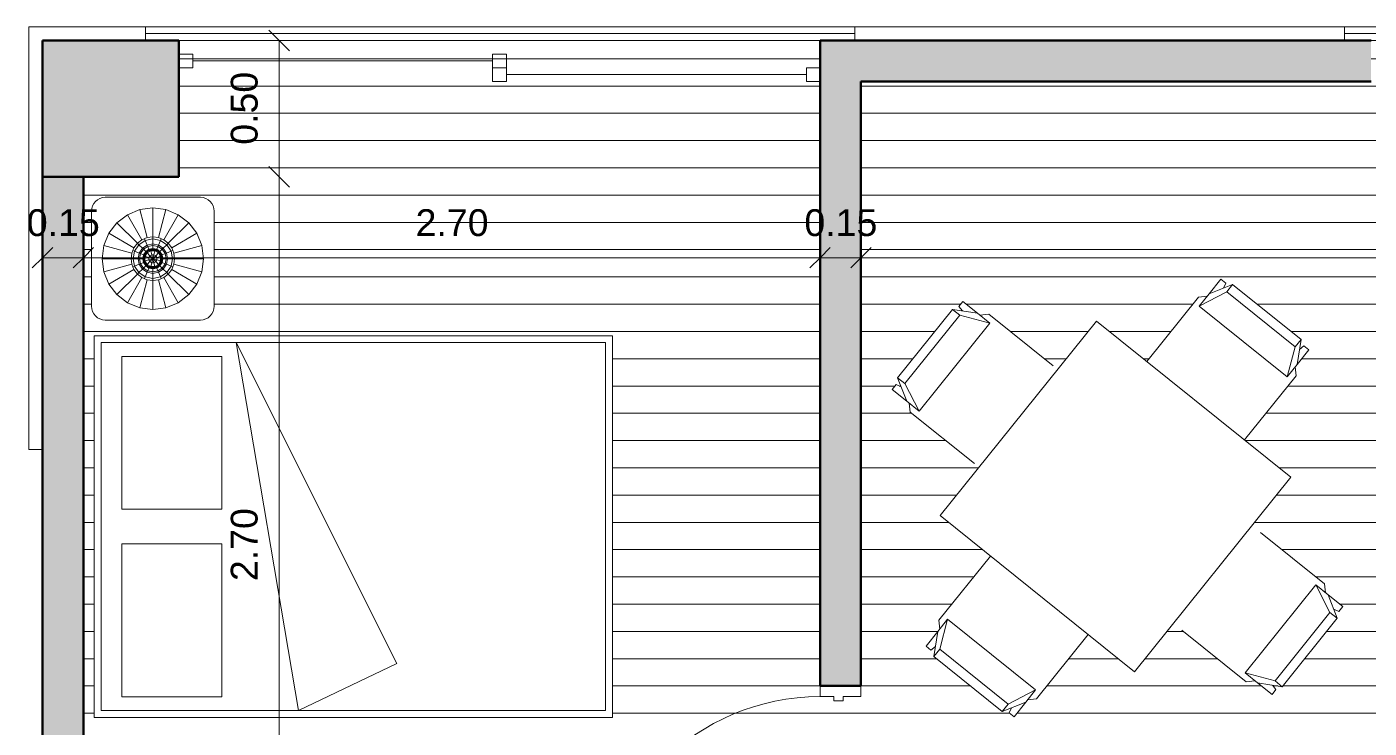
# Model space of a CAD drawing. Header units: metres. Extents: x 11 to 152, y 1 to 34.
# Drawn here: x 83.808 to 88.728, y 27.946 to 30.518 of the extents above; entities that cross this region are included whole.
import ezdxf

# ---------------------------------------------------------------- set-up
doc = ezdxf.new("R2010")
doc.units = ezdxf.units.M
for name, color, linetype, lineweight in [('A-ANNO-DIMS', 211, 'Continuous', 9), ('A-ANNO-DIMS-100', 211, 'Continuous', 9), ('A-DETL-GENF', 92, 'Continuous', 9), ('A-DOOR', 31, 'Continuous', 9), ('A-DOOR-1', 31, 'Continuous', 18), ('A-FLOR-PATT', 8, 'Continuous', 9), ('A-GLAZ', 151, 'Continuous', 9), ('A-GLAZ-CWMG', 51, 'Continuous', 9), ('A-WALL', 113, 'Continuous', 9), ('A-WALL-1', 113, 'Continuous', 50), ('A-WALL-PATT-1', 111, 'Continuous', 9), ('E-LITE-EQPM', 33, 'Continuous', 9), ('G-IMPT', 8, 'Continuous', 9), ('I-FURN', 30, 'Continuous', 9), ('S-COLS', 52, 'Continuous', 9), ('S-COLS-1', 52, 'Continuous', 100)]:
    doc.layers.add(name, color=color, linetype=linetype, lineweight=lineweight)
doc.styles.add('Arial_1', font='Arial.ttf', dxfattribs={"height": 0.098353})
doc.dimstyles.new('Cota_1_25', dxfattribs={"dimscale": 0.3048, "dimtxt": 0.1, "dimasz": 0.246063, "dimexe": 0, "dimexo": 0.0625, "dimgap": 0.164042, "dimtad": 1, "dimrnd": 0.01, "dimzin": 0, "dimdsep": 46, "dimtxsty": 'Arial_1', "dimblk1": 'OBLIQUE', "dimblk2": 'OBLIQUE', "dimsah": 1, "dimcen": 0.09, "dimazin": 0, "dimtfac": 1, "dimtdec": 4, "dimtix": 1, "dimtmove": 0, "dimatfit": 3, "dimfxl": 0, "dimfxlon": 1, "dimtvp": 1, "dimtolj": 1, "dimtzin": 0, "dimarcsym": 2})
doc.dimstyles.new('Cota_1_25_4', dxfattribs={"dimscale": 0.3048, "dimtxt": 0.1, "dimasz": 0.246063, "dimexe": 0, "dimexo": 0.0625, "dimgap": 0.164042, "dimtad": 1, "dimrnd": 0.01, "dimzin": 0, "dimdsep": 46, "dimtxsty": 'Arial_1', "dimblk1": 'OBLIQUE', "dimblk2": 'OBLIQUE', "dimsah": 1, "dimcen": 0.09, "dimazin": 0, "dimtfac": 1, "dimtdec": 4, "dimtix": 1, "dimtmove": 0, "dimatfit": 3, "dimfxl": 0, "dimfxlon": 1, "dimtvp": 1, "dimtolj": 1, "dimtzin": 0, "dimarcsym": 2})

# ---------------------------------------------------------------- blocks, each defined once
blk = doc.blocks.new('M_Concrete-Square-Column - 500 x 500mm-1442238-2 Piso _Tipo_')
at = {"layer": 'S-COLS'}
blk.add_hatch(color=256, dxfattribs=at).paths.add_polyline_path([(0.25, 0.25), (-0.25, 0.25), (-0.25, -0.25), (0.25, -0.25), (0.25, -0.1299)], flags=0)
at = {"layer": 'S-COLS-1'}
for p, q in [((-0.25, 0.25), (0.25, 0.25)), ((-0.25, -0.25), (-0.25, 0.25)), ((0.25, 0.25), (0.25, -0.25)), ((0.25, -0.25), (-0.25, -0.25))]:
    blk.add_line(p, q, dxfattribs=at)
blk = doc.blocks.new('M_Sliding-2 Panel - 240x235-1679412-2 Piso _Tipo_')
at = {"layer": 'A-GLAZ'}
for p, q in [((-1.175, 0.202), (-1.175, 0.152)), ((-1.175, 0.202), (-1.125, 0.202)), ((-1.125, 0.202), (-1.125, 0.152)), ((-0.0254, 0.202), (-0.0254, 0.152)), ((-0.0254, 0.202), (0.0254, 0.202)), ((0.0254, 0.202), (0.0254, 0.152)), ((-1.175, 0.152), (-1.125, 0.152)), ((-1.125, 0.177), (-0.0254, 0.177)), ((-0.0254, 0.152), (-0.0254, 0.102)), ((-0.0254, 0.152), (0.0254, 0.152)), ((-0.0254, 0.152), (0.0254, 0.152)), ((0.0254, 0.152), (0.0254, 0.102)), ((1.1242, 0.152), (1.1242, 0.102)), ((1.1242, 0.152), (1.175, 0.152)), ((1.175, 0.152), (1.175, 0.102)), ((-0.0254, 0.102), (0.0254, 0.102)), ((0.0254, 0.127), (1.1242, 0.127)), ((1.1242, 0.102), (1.175, 0.102))]:
    blk.add_line(p, q, dxfattribs=at)
blk = doc.blocks.new('EA-Sencilla abisagrada - 90 x 210-1482273-2 Piso _Tipo_')
at = {"layer": 'A-DETL-GENF'}
for p, q in [((0.294, -0.7091), (0.289, -0.8263)), ((0.319, -0.8263), (0.314, -0.7091)), ((0.45, -0.8263), (0.455, -0.7091)), ((0.475, -0.7091), (0.48, -0.8263)), ((0.349, -0.7988), (0.354, -0.7863)), ((0.354, -0.7863), (0.359, -0.7863)), ((0.359, -0.8513), (0.359, -0.7863)), ((0.415, -0.7863), (0.41, -0.7863)), ((0.41, -0.8513), (0.41, -0.7863)), ((0.42, -0.7988), (0.415, -0.7863)), ((0.289, -0.8338), (0.289, -0.8263)), ((0.319, -0.8038), (0.319, -0.8338)), ((0.349, -0.8063), (0.319, -0.8063)), ((0.319, -0.8313), (0.349, -0.8313)), ((0.349, -0.8388), (0.349, -0.7988)), ((0.42, -0.8388), (0.42, -0.7988)), ((0.42, -0.8063), (0.45, -0.8063)), ((0.45, -0.8313), (0.42, -0.8313)), ((0.45, -0.8038), (0.45, -0.8338)), ((0.48, -0.8338), (0.48, -0.8263)), ((0.349, -0.8388), (0.354, -0.8513)), ((0.359, -0.8513), (0.354, -0.8513)), ((0.41, -0.8513), (0.415, -0.8513)), ((0.42, -0.8388), (0.415, -0.8513))]:
    blk.add_line(p, q, dxfattribs=at)
for centre, radius, start, end in [((0.304, -0.7095), 0.01, 2.4476, 177.5524), ((0.465, -0.7095), 0.01, 2.4476, 177.5524), ((0.304, -0.8276), 0.0162, 202.6199, 337.3801), ((0.465, -0.8276), 0.0162, 202.6199, 337.3801)]:
    blk.add_arc(centre, radius, start, end, dxfattribs=at)
at = {"layer": 'A-DOOR'}
blk.add_arc((0.41, -0.075), 0.82, 180, 270, dxfattribs=at)
at = {"layer": 'A-DOOR-1'}
for p, q in [((-0.45, 0.075), (-0.41, 0.075)), ((-0.41, 0.075), (-0.41, 0.01)), ((0.41, 0.075), (0.45, 0.075)), ((0.41, 0.01), (0.41, 0.075)), ((-0.41, 0.01), (-0.395, 0.01)), ((-0.395, 0.01), (-0.395, -0.025)), ((0.395, 0.01), (0.41, 0.01)), ((0.395, -0.025), (0.395, 0.01)), ((-0.41, -0.025), (-0.41, -0.075)), ((-0.395, -0.025), (-0.41, -0.025)), ((0.41, -0.025), (0.395, -0.025)), ((0.41, -0.075), (0.41, -0.025)), ((-0.41, -0.075), (-0.45, -0.075)), ((0.359, -0.075), (0.359, -0.895)), ((0.41, -0.075), (0.359, -0.075)), ((0.41, -0.075), (0.41, -0.895)), ((0.45, -0.075), (0.41, -0.075)), ((0.41, -0.895), (0.359, -0.895))]:
    blk.add_line(p, q, dxfattribs=at)
blk = doc.blocks.new('fachadamuro3 - fachadamuro3-1799267-2 Piso _Tipo_')
at = {"layer": 'A-WALL'}
for p, q in [((35.1251, 30.5181), (35.5523, 30.5181)), ((35.1251, 30.5181), (35.1251, 28.9682)), ((38.1523, 30.5181), (39.9472, 30.5181)), ((35.1251, 28.9682), (35.1751, 28.9682))]:
    blk.add_line(p, q, dxfattribs=at)
blk = doc.blocks.new('Circular Mullion - 25mm Radius-V65-2 Piso _Tipo_')
at = {"layer": 'A-GLAZ-CWMG'}
for p, q in [((45.4472, 30.5182), (42.8472, 30.5182)), ((42.8472, 30.4932), (42.8472, 30.5182)), ((45.4472, 30.5182), (45.4472, 30.4932)), ((42.8472, 30.4682), (42.8472, 30.4932)), ((45.4472, 30.4932), (42.8472, 30.4932)), ((42.945, 30.4682), (45.345, 30.4682)), ((45.4472, 30.4932), (45.4472, 30.4682))]:
    blk.add_line(p, q, dxfattribs=at)
blk = doc.blocks.new('Circular Mullion - 25mm Radius-V66-2 Piso _Tipo_')
at = {"layer": 'A-GLAZ-CWMG'}
for p, q in [((38.1523, 30.5182), (35.5523, 30.5182)), ((35.5523, 30.4932), (35.5523, 30.5182)), ((38.1523, 30.5182), (38.1523, 30.4932)), ((35.5523, 30.4682), (35.5523, 30.4932)), ((38.1523, 30.4932), (35.5523, 30.4932)), ((35.6751, 30.4682), (38.0251, 30.4682)), ((38.1523, 30.4932), (38.1523, 30.4682))]:
    blk.add_line(p, q, dxfattribs=at)
blk = doc.blocks.new('M_Bed-Box1 - cama 140 x 190-1375289-2 Piso _Tipo_')
at = {"layer": 'I-FURN'}
for p, q in [((-0.3608, 0.7156), (-0.3608, -1.1844)), ((-0.3608, 0.7156), (1.0392, 0.7156)), ((-0.3354, 0.6902), (-0.3354, -1.159)), ((-0.3354, 0.6902), (1.0138, 0.6902)), ((1.0138, 0.6902), (1.0138, -1.159)), ((1.0392, 0.7156), (1.0392, -1.1844)), ((-0.2846, 0.614), (-0.2846, 0.2482)), ((-0.2846, 0.614), (0.2757, 0.614)), ((0.2757, 0.614), (0.2757, 0.2482)), ((0.4027, 0.614), (0.4027, 0.2482)), ((0.4027, 0.614), (0.963, 0.614)), ((0.963, 0.614), (0.963, 0.2482)), ((-0.2846, 0.2482), (0.2757, 0.2482)), ((0.4027, 0.2482), (0.963, 0.2482)), ((1.0138, 0.1949), (-0.3354, -0.0335)), ((1.0138, 0.1949), (-0.163, -0.3934)), ((-0.163, -0.3934), (-0.3354, -0.0335)), ((-0.3354, -1.159), (1.0138, -1.159)), ((-0.3608, -1.1844), (1.0392, -1.1844))]:
    blk.add_line(p, q, dxfattribs=at)
blk = doc.blocks.new('M_Table-End - nochero-1381557-2 Piso _Tipo_')
at = {"layer": 'I-FURN'}
for p, q in [((0.0545, 0.0726), (0.4029, 0.0726)), ((0.0037, -0.3266), (0.0037, 0.0218)), ((0.4537, 0.0218), (0.4537, -0.3266)), ((0.4029, -0.3774), (0.0545, -0.3774))]:
    blk.add_line(p, q, dxfattribs=at)
for centre, start, end in [((0.0545, 0.0218), 90, 180), ((0.4029, 0.0218), 0, 90), ((0.0545, -0.3266), 180, 270), ((0.4029, -0.3266), 270, 0)]:
    blk.add_arc(centre, 0.0508, start, end, dxfattribs=at)
blk = doc.blocks.new('Lamp38i - Name-1374313-2 Piso _Tipo_')
at = {"layer": 'G-IMPT'}
for p, q in [((0, 0.0381), (0, 0.0265)), ((-0.0265, 0), (-0.0381, 0)), ((0, -0.0381), (0, -0.0265)), ((0.0265, 0), (0.0381, 0))]:
    blk.add_line(p, q, dxfattribs=at)
blk = doc.blocks.new('Lamp38i - 12zlmp38i_dwg-1374311-2 Piso _Tipo_')
at = {"layer": 'G-IMPT'}
for p, q in [((-0.1317, 0.1317), (-0.0931, 0.1613)), ((-0.0482, 0.18), (-0.0931, 0.1613)), ((-0.04, 0.0693), (-0.0931, 0.1613)), ((0, 0.1863), (-0.0482, 0.18)), ((-0.0207, 0.0772), (-0.0482, 0.18)), ((0.0482, 0.18), (0, 0.1863)), ((0, 0.0799), (0, 0.1863)), ((0.0207, 0.0772), (0.0482, 0.18)), ((0.04, 0.0693), (0.0931, 0.1613)), ((0.0482, 0.18), (0.0931, 0.1613)), ((0.1317, 0.1317), (0.0931, 0.1613)), ((-0.1317, 0.1317), (-0.1613, 0.0931)), ((-0.1317, 0.1317), (-0.0565, 0.0565)), ((0.0565, 0.0565), (0.1317, 0.1317)), ((0.1613, 0.0931), (0.1317, 0.1317)), ((-0.1613, 0.0931), (-0.18, 0.0482)), ((-0.1613, 0.0931), (-0.0693, 0.04)), ((-0.0565, 0.0565), (-0.0693, 0.04)), ((-0.0511, 0.0511), (-0.0667, 0.0276)), ((-0.04, 0.0693), (-0.0565, 0.0565)), ((-0.0511, 0.0511), (-0.0565, 0.0565)), ((-0.0511, 0.0511), (-0.0276, 0.0667)), ((-0.0511, 0.0511), (-0.0381, 0.0381)), ((-0.0207, 0.0772), (-0.04, 0.0693)), ((-0.0206, 0.0498), (-0.0381, 0.0381)), ((-0.0381, 0.0381), (-0.0206, 0.0498)), ((-0.0303, 0.0732), (-0.0276, 0.0667)), ((-0.0276, 0.0667), (0, 0.0722)), ((-0.0276, 0.0667), (-0.0206, 0.0498)), ((0, 0.0799), (-0.0207, 0.0772)), ((-0.0206, 0.0498), (0, 0.0539)), ((0, 0.0539), (-0.0206, 0.0498)), ((-0.0186, 0.0449), (-0.0206, 0.0498)), ((0.0207, 0.0772), (0, 0.0799)), ((0, 0.0799), (0, 0.0722)), ((0.0276, 0.0667), (0, 0.0722)), ((0, 0.0539), (0, 0.0722)), ((0.0206, 0.0498), (0, 0.0539)), ((0, 0.0539), (0.0206, 0.0498)), ((0, 0.0486), (0, 0.0539)), ((0.0186, 0.0449), (0.0206, 0.0498)), ((0.0276, 0.0667), (0.0206, 0.0498)), ((0.0381, 0.0381), (0.0206, 0.0498)), ((0.0206, 0.0498), (0.0381, 0.0381)), ((0.04, 0.0693), (0.0207, 0.0772)), ((0.0276, 0.0667), (0.0303, 0.0732)), ((0.0511, 0.0511), (0.0276, 0.0667)), ((0.0511, 0.0511), (0.0381, 0.0381)), ((0.0565, 0.0565), (0.04, 0.0693)), ((0.0511, 0.0511), (0.0565, 0.0565)), ((0.0511, 0.0511), (0.0667, 0.0276)), ((0.0693, 0.04), (0.0565, 0.0565)), ((0.0693, 0.04), (0.1613, 0.0931)), ((0.18, 0.0482), (0.1613, 0.0931)), ((-0.18, 0.0482), (-0.1863, 0)), ((-0.0772, 0.0207), (-0.18, 0.0482)), ((-0.0772, 0.0207), (-0.0799, 0)), ((-0.0693, 0.04), (-0.0772, 0.0207)), ((-0.0732, 0.0303), (-0.0667, 0.0276)), ((-0.0722, 0), (-0.0667, 0.0276)), ((-0.0498, 0.0206), (-0.0667, 0.0276)), ((-0.0498, 0.0206), (-0.0539, 0)), ((-0.0539, 0), (-0.0498, 0.0206)), ((-0.0498, 0.0206), (-0.0381, 0.0381)), ((-0.0498, 0.0206), (-0.0381, 0.0381)), ((-0.0449, 0.0186), (-0.0498, 0.0206)), ((-0.0449, 0.0186), (-0.0486, 0)), ((-0.0449, 0.0186), (-0.0344, 0.0344)), ((-0.0343, 0.0142), (-0.0449, 0.0186)), ((-0.0344, 0.0344), (-0.0381, 0.0381)), ((-0.0371, 0), (-0.0343, 0.0142)), ((-0.0351, 0), (-0.0324, 0.0134)), ((-0.0344, 0.0344), (-0.0186, 0.0449)), ((-0.0262, 0.0262), (-0.0344, 0.0344)), ((-0.0343, 0.0142), (-0.0262, 0.0262)), ((-0.0324, 0.0134), (-0.0343, 0.0142)), ((-0.0319, 0.0065), (-0.0331, 0)), ((-0.0324, 0.0134), (-0.0248, 0.0248)), ((-0.0306, 0.0127), (-0.0324, 0.0134)), ((-0.0319, 0.0085), (-0.0233, 0.0233)), ((-0.0319, 0.0085), (-0.0319, -0.0085)), ((-0.0319, 0.0085), (-0.0287, 0.0077)), ((-0.0306, 0.0127), (-0.0312, 0.0096)), ((-0.0306, 0.0127), (-0.0234, 0.0234)), ((-0.0287, 0.0077), (-0.021, 0.021)), ((-0.0287, 0.0077), (-0.0147, 0.0039)), ((-0.0287, 0.0077), (-0.0286, -0.0077)), ((-0.0262, 0.0262), (-0.0142, 0.0343)), ((-0.0262, 0.0262), (-0.0248, 0.0248)), ((-0.0248, 0.0248), (-0.0134, 0.0324)), ((-0.0234, 0.0234), (-0.0248, 0.0248)), ((-0.0234, 0.0234), (-0.0127, 0.0306)), ((-0.0233, 0.0233), (-0.0085, 0.0319)), ((-0.0233, 0.0233), (-0.021, 0.021)), ((-0.021, 0.021), (-0.0077, 0.0287)), ((-0.021, 0.021), (-0.0108, 0.0108)), ((0, 0.0486), (-0.0186, 0.0449)), ((-0.0186, 0.0449), (-0.0142, 0.0343)), ((-0.0147, 0.0039), (-0.0108, 0.0108)), ((-0.0147, 0.0039), (-0.0147, -0.0039)), ((-0.0147, 0.0039), (0, 0)), ((0, 0.0371), (-0.0142, 0.0343)), ((-0.0142, 0.0343), (-0.0134, 0.0324)), ((0, 0.0351), (-0.0134, 0.0324)), ((-0.0127, 0.0306), (-0.0134, 0.0324)), ((-0.0096, 0.0312), (-0.0127, 0.0306)), ((-0.0039, 0.0147), (-0.0108, 0.0108)), ((0, 0), (-0.0108, 0.0108)), ((0.0085, 0.0319), (-0.0085, 0.0319)), ((-0.0077, 0.0287), (-0.0085, 0.0319)), ((0.0077, 0.0287), (-0.0077, 0.0287)), ((-0.0077, 0.0287), (-0.0039, 0.0147)), ((0, 0.0331), (-0.0065, 0.0319)), ((0.0039, 0.0147), (-0.0039, 0.0147)), ((0, 0), (-0.0039, 0.0147)), ((0, 0.0371), (0, 0.0486)), ((0.0186, 0.0449), (0, 0.0486)), ((0, 0.0351), (0, 0.0371)), ((0.0142, 0.0343), (0, 0.0371)), ((0, 0.0351), (0.0134, 0.0324)), ((0, 0.0331), (0, 0.0351)), ((0, 0.0319), (0, 0.0331)), ((0.0065, 0.0319), (0, 0.0331)), ((0.0039, 0.0147), (0, 0)), ((0.0108, 0.0108), (0, 0)), ((0.0147, 0.0039), (0, 0)), ((0.0077, 0.0287), (0.0039, 0.0147)), ((0.0108, 0.0108), (0.0039, 0.0147)), ((0.0085, 0.0319), (0.0077, 0.0287)), ((0.021, 0.021), (0.0077, 0.0287)), ((0.0085, 0.0319), (0.0233, 0.0233)), ((0.0127, 0.0306), (0.0096, 0.0312)), ((0.021, 0.021), (0.0108, 0.0108)), ((0.0147, 0.0039), (0.0108, 0.0108)), ((0.0127, 0.0306), (0.0134, 0.0324)), ((0.0127, 0.0306), (0.0234, 0.0234)), ((0.0134, 0.0324), (0.0142, 0.0343)), ((0.0134, 0.0324), (0.0248, 0.0248)), ((0.0142, 0.0343), (0.0186, 0.0449)), ((0.0142, 0.0343), (0.0262, 0.0262)), ((0.0286, 0.0077), (0.0147, 0.0039)), ((0.0147, -0.0039), (0.0147, 0.0039)), ((0.0186, 0.0449), (0.0344, 0.0344)), ((0.021, 0.021), (0.0233, 0.0233)), ((0.0286, 0.0077), (0.021, 0.021)), ((0.0319, 0.0085), (0.0233, 0.0233)), ((0.0234, 0.0234), (0.0248, 0.0248)), ((0.0306, 0.0127), (0.0234, 0.0234)), ((0.0262, 0.0262), (0.0248, 0.0248)), ((0.0324, 0.0134), (0.0248, 0.0248)), ((0.0344, 0.0344), (0.0262, 0.0262)), ((0.0343, 0.0142), (0.0262, 0.0262)), ((0.0319, 0.0085), (0.0286, 0.0077)), ((0.0286, -0.0077), (0.0286, 0.0077)), ((0.0306, 0.0127), (0.0324, 0.0134)), ((0.0306, 0.0127), (0.0312, 0.0096)), ((0.0319, -0.0085), (0.0319, 0.0085)), ((0.0319, 0.0065), (0.0331, 0)), ((0.0324, 0.0134), (0.0343, 0.0142)), ((0.0351, 0), (0.0324, 0.0134)), ((0.0343, 0.0142), (0.0449, 0.0186)), ((0.0371, 0), (0.0343, 0.0142)), ((0.0344, 0.0344), (0.0381, 0.0381)), ((0.0449, 0.0186), (0.0344, 0.0344)), ((0.0498, 0.0206), (0.0381, 0.0381)), ((0.0498, 0.0206), (0.0381, 0.0381)), ((0.0449, 0.0186), (0.0498, 0.0206)), ((0.0449, 0.0186), (0.0486, 0)), ((0.0498, 0.0206), (0.0667, 0.0276)), ((0.0498, 0.0206), (0.0539, 0)), ((0.0539, 0), (0.0498, 0.0206)), ((0.0732, 0.0303), (0.0667, 0.0276)), ((0.0722, 0), (0.0667, 0.0276)), ((0.0772, 0.0207), (0.0693, 0.04)), ((0.0772, 0.0207), (0.18, 0.0482)), ((0.0799, 0), (0.0772, 0.0207)), ((0.1863, 0), (0.18, 0.0482)), ((-0.1863, 0), (-0.18, -0.0482)), ((-0.0799, 0), (-0.1863, 0)), ((-0.0772, -0.0207), (-0.18, -0.0482)), ((-0.18, -0.0482), (-0.1613, -0.0931)), ((-0.1613, -0.0931), (-0.0693, -0.04)), ((-0.0799, 0), (-0.0772, -0.0207)), ((-0.0722, 0), (-0.0799, 0)), ((-0.0772, -0.0207), (-0.0693, -0.04)), ((-0.0667, -0.0276), (-0.0732, -0.0303)), ((-0.0722, 0), (-0.0539, 0)), ((-0.0722, 0), (-0.0667, -0.0276)), ((-0.0693, -0.04), (-0.0565, -0.0565)), ((-0.0667, -0.0276), (-0.0498, -0.0206)), ((-0.0667, -0.0276), (-0.0511, -0.0511)), ((-0.0539, 0), (-0.0498, -0.0206)), ((-0.0539, 0), (-0.0498, -0.0206)), ((-0.0486, 0), (-0.0539, 0)), ((-0.0511, -0.0511), (-0.0381, -0.0381)), ((-0.0449, -0.0186), (-0.0498, -0.0206)), ((-0.0498, -0.0206), (-0.0381, -0.0381)), ((-0.0381, -0.0381), (-0.0498, -0.0206)), ((-0.0371, 0), (-0.0486, 0)), ((-0.0486, 0), (-0.0449, -0.0186)), ((-0.0343, -0.0142), (-0.0449, -0.0186)), ((-0.0344, -0.0344), (-0.0449, -0.0186)), ((-0.0344, -0.0344), (-0.0381, -0.0381)), ((-0.0381, -0.0381), (-0.0206, -0.0498)), ((-0.0381, -0.0381), (-0.0206, -0.0498)), ((-0.0351, 0), (-0.0371, 0)), ((-0.0371, 0), (-0.0343, -0.0142)), ((-0.0351, 0), (-0.0324, -0.0134)), ((-0.0331, 0), (-0.0351, 0)), ((-0.0344, -0.0344), (-0.0262, -0.0262)), ((-0.0344, -0.0344), (-0.0186, -0.0449)), ((-0.0343, -0.0142), (-0.0326, -0.0135)), ((-0.0262, -0.0262), (-0.0343, -0.0142)), ((-0.0319, 0), (-0.0331, 0)), ((-0.0331, 0), (-0.0319, -0.0065)), ((-0.0306, -0.0127), (-0.0324, -0.0134)), ((-0.0324, -0.0134), (-0.0248, -0.0248)), ((-0.0319, -0.0085), (-0.0286, -0.0077)), ((-0.0319, -0.0085), (-0.0233, -0.0233)), ((-0.0312, -0.0096), (-0.0306, -0.0127)), ((-0.0306, -0.0127), (-0.0234, -0.0234)), ((-0.0286, -0.0077), (-0.0147, -0.0039)), ((-0.0286, -0.0077), (-0.021, -0.021)), ((-0.0262, -0.0262), (-0.0248, -0.0248)), ((-0.0262, -0.0262), (-0.0142, -0.0343)), ((-0.0234, -0.0234), (-0.0248, -0.0248)), ((-0.0248, -0.0248), (-0.0134, -0.0324)), ((-0.0234, -0.0234), (-0.0127, -0.0306)), ((-0.0233, -0.0233), (-0.021, -0.021)), ((-0.0233, -0.0233), (-0.0085, -0.0319)), ((-0.0108, -0.0108), (-0.021, -0.021)), ((-0.021, -0.021), (-0.0077, -0.0286)), ((-0.0186, -0.0449), (-0.0206, -0.0498)), ((-0.0186, -0.0449), (-0.0142, -0.0343)), ((0, -0.0486), (-0.0186, -0.0449)), ((-0.0147, -0.0039), (0, 0)), ((-0.0147, -0.0039), (-0.0108, -0.0108)), ((-0.0142, -0.0343), (-0.0134, -0.0324)), ((0, -0.0371), (-0.0142, -0.0343)), ((-0.0127, -0.0306), (-0.0134, -0.0324)), ((0, -0.0351), (-0.0134, -0.0324)), ((-0.0096, -0.0312), (-0.0127, -0.0306)), ((-0.0108, -0.0108), (0, 0)), ((-0.0108, -0.0108), (-0.0039, -0.0147)), ((-0.0077, -0.0286), (-0.0085, -0.0319)), ((-0.0085, -0.0319), (0.0085, -0.0319)), ((-0.0077, -0.0286), (-0.0039, -0.0147)), ((-0.0077, -0.0286), (0.0077, -0.0287)), ((0, -0.0331), (-0.0065, -0.0319)), ((-0.0039, -0.0147), (0, 0)), ((-0.0039, -0.0147), (0.0039, -0.0147)), ((0.0039, -0.0147), (0, 0)), ((0.0108, -0.0108), (0, 0)), ((0.0147, -0.0039), (0, 0)), ((0, -0.0319), (0, -0.0331)), ((0.0065, -0.0319), (0, -0.0331)), ((0, -0.0351), (0.0134, -0.0324)), ((0, -0.0331), (0, -0.0351)), ((0, -0.0371), (0.0142, -0.0343)), ((0, -0.0351), (0, -0.0371)), ((0, -0.0371), (0, -0.0486)), ((0.0186, -0.0449), (0, -0.0486)), ((0, -0.0486), (0, -0.0539)), ((0.0039, -0.0147), (0.0108, -0.0108)), ((0.0077, -0.0287), (0.0039, -0.0147)), ((0.0077, -0.0287), (0.021, -0.021)), ((0.0085, -0.0319), (0.0077, -0.0287)), ((0.0085, -0.0319), (0.0233, -0.0233)), ((0.0127, -0.0306), (0.0096, -0.0312)), ((0.0108, -0.0108), (0.0147, -0.0039)), ((0.0108, -0.0108), (0.021, -0.021)), ((0.0127, -0.0306), (0.0234, -0.0234)), ((0.0127, -0.0306), (0.0134, -0.0324)), ((0.0134, -0.0324), (0.0248, -0.0248)), ((0.0134, -0.0324), (0.0142, -0.0343)), ((0.0142, -0.0343), (0.0262, -0.0262)), ((0.0142, -0.0343), (0.0186, -0.0449)), ((0.0286, -0.0077), (0.0147, -0.0039)), ((0.0186, -0.0449), (0.0344, -0.0344)), ((0.0186, -0.0449), (0.0206, -0.0498)), ((0.0206, -0.0498), (0.0381, -0.0381)), ((0.0206, -0.0498), (0.0381, -0.0381)), ((0.0286, -0.0077), (0.021, -0.021)), ((0.0233, -0.0233), (0.021, -0.021)), ((0.0233, -0.0233), (0.0319, -0.0085)), ((0.0234, -0.0234), (0.0306, -0.0127)), ((0.0234, -0.0234), (0.0248, -0.0248)), ((0.0324, -0.0134), (0.0248, -0.0248)), ((0.0262, -0.0262), (0.0248, -0.0248)), ((0.0343, -0.0142), (0.0262, -0.0262)), ((0.0262, -0.0262), (0.0344, -0.0344)), ((0.0286, -0.0077), (0.0319, -0.0085)), ((0.0312, -0.0096), (0.0306, -0.0127)), ((0.0306, -0.0127), (0.0324, -0.0134)), ((0.0319, 0), (0.0331, 0)), ((0.0331, 0), (0.0319, -0.0065)), ((0.0351, 0), (0.0324, -0.0134)), ((0.0343, -0.0142), (0.0326, -0.0135)), ((0.0331, 0), (0.0351, 0)), ((0.0371, 0), (0.0343, -0.0142)), ((0.0343, -0.0142), (0.0449, -0.0186)), ((0.0344, -0.0344), (0.0449, -0.0186)), ((0.0344, -0.0344), (0.0381, -0.0381)), ((0.0351, 0), (0.0371, 0)), ((0.0371, 0), (0.0486, 0)), ((0.0381, -0.0381), (0.0498, -0.0206)), ((0.0381, -0.0381), (0.0498, -0.0206)), ((0.0381, -0.0381), (0.0511, -0.0511)), ((0.0486, 0), (0.0449, -0.0186)), ((0.0449, -0.0186), (0.0498, -0.0206)), ((0.0486, 0), (0.0539, 0)), ((0.0498, -0.0206), (0.0539, 0)), ((0.0539, 0), (0.0498, -0.0206)), ((0.0498, -0.0206), (0.0667, -0.0276)), ((0.0511, -0.0511), (0.0667, -0.0276)), ((0.0722, 0), (0.0539, 0)), ((0.0693, -0.04), (0.0565, -0.0565)), ((0.0667, -0.0276), (0.0722, 0)), ((0.0732, -0.0303), (0.0667, -0.0276)), ((0.0693, -0.04), (0.0772, -0.0207)), ((0.0693, -0.04), (0.1613, -0.0931)), ((0.0799, 0), (0.0722, 0)), ((0.0772, -0.0207), (0.0799, 0)), ((0.0772, -0.0207), (0.18, -0.0482)), ((0.0799, 0), (0.1863, 0)), ((0.1613, -0.0931), (0.18, -0.0482)), ((0.18, -0.0482), (0.1863, 0)), ((-0.1613, -0.0931), (-0.1317, -0.1317)), ((-0.1317, -0.1317), (-0.0565, -0.0565)), ((-0.04, -0.0693), (-0.0931, -0.1613)), ((-0.0511, -0.0511), (-0.0565, -0.0565)), ((-0.0565, -0.0565), (-0.04, -0.0693)), ((-0.0511, -0.0511), (-0.0276, -0.0667)), ((-0.0482, -0.18), (-0.0207, -0.0772)), ((-0.04, -0.0693), (-0.0207, -0.0772)), ((-0.0303, -0.0732), (-0.0276, -0.0667)), ((-0.0206, -0.0498), (-0.0276, -0.0667)), ((-0.0276, -0.0667), (0, -0.0722)), ((0, -0.0799), (-0.0207, -0.0772)), ((-0.0206, -0.0498), (0, -0.0539)), ((0, -0.0539), (-0.0206, -0.0498)), ((0, -0.0539), (0.0206, -0.0498)), ((0, -0.0539), (0.0206, -0.0498)), ((0, -0.0539), (0, -0.0722)), ((0.0276, -0.0667), (0, -0.0722)), ((0, -0.0799), (0, -0.0722)), ((0, -0.0799), (0.0207, -0.0772)), ((0, -0.0799), (0, -0.1863)), ((0.0206, -0.0498), (0.0276, -0.0667)), ((0.0207, -0.0772), (0.04, -0.0693)), ((0.0207, -0.0772), (0.0482, -0.18)), ((0.0276, -0.0667), (0.0511, -0.0511)), ((0.0303, -0.0732), (0.0276, -0.0667)), ((0.04, -0.0693), (0.0565, -0.0565)), ((0.04, -0.0693), (0.0931, -0.1613)), ((0.0565, -0.0565), (0.0511, -0.0511)), ((0.0565, -0.0565), (0.1317, -0.1317)), ((0.1613, -0.0931), (0.1317, -0.1317)), ((-0.1317, -0.1317), (-0.0931, -0.1613)), ((0.0931, -0.1613), (0.1317, -0.1317)), ((-0.0931, -0.1613), (-0.0482, -0.18)), ((-0.0482, -0.18), (0, -0.1863)), ((0, -0.1863), (0.0482, -0.18)), ((0.0482, -0.18), (0.0931, -0.1613))]:
    blk.add_line(p, q, dxfattribs=at)
at = {"xscale": 1.2, "yscale": 1.2, "zscale": 1.2}
blk.add_blockref('Lamp38i - Name-1374313-2 Piso _Tipo_', (0, 0), dxfattribs=at)
blk = doc.blocks.new('Lamp38i - 100 Watt Incandescent-V67-2 Piso _Tipo_')
at = {"extrusion": (0, 0, -1), "zscale": -1, "rotation": 180}
blk.add_blockref('Lamp38i - 12zlmp38i_dwg-1374311-2 Piso _Tipo_', (0, 0), dxfattribs=at)
blk = doc.blocks.new('Seating16 - 12ZSTG16_dwg-1222578-2 Piso _Tipo_')
at = {"layer": 'G-IMPT'}
for p, q in [((-0.5745, 0.1609), (-0.4941, 0.2068)), ((-0.5745, 0.1609), (-0.4941, 0.2068)), ((-0.4941, 0.2068), (-0.563, 0.2068)), ((-0.563, 0.2068), (-0.563, 0.1838)), ((-0.5401, 0.1609), (-0.4366, 0.2068)), ((-0.5401, 0.1609), (-0.4366, 0.2068)), ((-0.4366, 0.2068), (-0.4941, 0.2068)), ((-0.4826, 0.2068), (-0.4596, 0.2298)), ((-0.4596, 0.2298), (-0.4826, 0.2068)), ((-0.4596, 0.2298), (-0.1576, 0.2298)), ((-0.1576, 0.2298), (-0.4596, 0.2298)), ((-0.4366, 0.2068), (-0.4366, -0.2068)), ((-0.5745, -0.1609), (-0.5745, 0.1609)), ((-0.5745, 0.1609), (-0.5401, 0.1609)), ((-0.5745, -0.1609), (-0.5745, 0.1609)), ((-0.5401, 0.1609), (-0.5745, 0.1609)), ((-0.543, 0.1789), (-0.563, 0.1838)), ((-0.5401, -0.1609), (-0.5401, 0.1609)), ((-0.5401, 0.1609), (-0.5401, -0.1609)), ((-0.5745, -0.1609), (-0.5401, -0.1609)), ((-0.5745, -0.1609), (-0.4941, -0.2068)), ((-0.5401, -0.1609), (-0.5745, -0.1609)), ((-0.5745, -0.1609), (-0.4941, -0.2068)), ((-0.543, -0.1789), (-0.563, -0.1838)), ((-0.563, -0.1838), (-0.563, -0.2068)), ((-0.5401, -0.1609), (-0.4366, -0.2068)), ((-0.5401, -0.1609), (-0.4366, -0.2068)), ((-0.4941, -0.2068), (-0.563, -0.2068)), ((-0.4366, -0.2068), (-0.4941, -0.2068)), ((-0.4596, -0.2298), (-0.4826, -0.2068)), ((-0.4596, -0.2298), (-0.4826, -0.2068)), ((-0.4596, -0.2298), (-0.1576, -0.2298)), ((-0.1576, -0.2298), (-0.4596, -0.2298))]:
    blk.add_line(p, q, dxfattribs=at)
blk = doc.blocks.new('Seating16 - Seating16-1234275-2 Piso _Tipo_')
at = {"extrusion": (0, 0, -1), "zscale": -1, "rotation": 180}
blk.add_blockref('Seating16 - 12ZSTG16_dwg-1222578-2 Piso _Tipo_', (0, 0), dxfattribs=at)
blk = doc.blocks.new('M_Table-Rectangular - 0915 x 0915mm-174350-2 Piso _Tipo_')
at = {"layer": 'I-FURN'}
for p, q in [((0.4575, 0.4575), (-0.4575, 0.4575)), ((-0.4575, 0.4575), (-0.4575, -0.4575)), ((0.4575, -0.4575), (0.4575, 0.4575)), ((-0.4575, -0.4575), (0.4575, -0.4575))]:
    blk.add_line(p, q, dxfattribs=at)
blk = doc.blocks.new('Seating16 - Seating16-1234238-2 Piso _Tipo_')
blk.add_blockref('Seating16 - 12ZSTG16_dwg-1222578-2 Piso _Tipo_', (0, 0))
blk = doc.blocks.new('DIMBLOCK261-2 Piso _Tipo_')
at = {"layer": 'A-ANNO-DIMS-100', "transparency": 16777216}
for p, q in [((84.7329, 29.9681), (84.6954, 30.0056)), ((84.7329, 27.2681), (84.7329, 29.9681)), ((84.7329, 29.9681), (84.7704, 29.9306)), ((84.7329, 29.9681), (84.7329, 29.9681)), ((84.7329, 29.9681), (84.7329, 29.9681)), ((84.7329, 27.2681), (84.6954, 27.3056)), ((84.7329, 27.2681), (84.7704, 27.2306)), ((84.7329, 27.2681), (84.7329, 27.2681)), ((84.7329, 27.2681), (84.7329, 27.2681))]:
    blk.add_line(p, q, dxfattribs=at)
at = {"layer": 'A-ANNO-DIMS-100', "color": 0, "transparency": 16777216, "insert": (84.5553, 28.4858), "char_height": 0.09835, "width": 0.317538, "attachment_point": 1, "rotation": 90, "line_spacing_factor": 0.938532, "style": 'Arial_1'}
blk.add_mtext('2.70', dxfattribs=at)
blk = doc.blocks.new('_Oblique')
at = {"color": 0, "linetype": 'ByBlock', "lineweight": -2}
blk.add_line((-0.5, -0.5), (0.5, 0.5), dxfattribs=at)
blk = doc.blocks.new('DIMBLOCK262-2 Piso _Tipo_')
at = {"layer": 'A-ANNO-DIMS-100', "transparency": 16777216}
for p, q in [((84.7329, 30.4681), (84.6954, 30.5056)), ((84.7329, 29.9681), (84.7329, 30.4681)), ((84.7329, 30.4681), (84.7704, 30.4306)), ((84.7329, 30.4681), (84.7329, 30.4681)), ((84.7329, 30.4681), (84.7329, 30.4681)), ((84.7329, 29.9681), (84.6954, 30.0056)), ((84.7329, 29.9681), (84.7704, 29.9306)), ((84.7329, 29.9681), (84.7329, 29.9681)), ((84.7329, 29.9681), (84.7329, 29.9681))]:
    blk.add_line(p, q, dxfattribs=at)
at = {"layer": 'A-ANNO-DIMS-100', "color": 0, "transparency": 16777216, "insert": (84.5553, 30.0858), "char_height": 0.09835, "width": 0.317538, "attachment_point": 1, "rotation": 90, "line_spacing_factor": 0.938532, "style": 'Arial_1'}
blk.add_mtext('0.50', dxfattribs=at)
blk = doc.blocks.new('DIMBLOCK335-2 Piso _Tipo_')
at = {"layer": 'A-ANNO-DIMS-100', "transparency": 16777216}
for p, q in [((83.8651, 29.6717), (83.8276, 29.6342)), ((83.8651, 29.6717), (83.9026, 29.7092)), ((83.8651, 29.6717), (84.0151, 29.6717)), ((83.8651, 29.6717), (83.8651, 29.6717)), ((83.8651, 29.6717), (83.8651, 29.6717)), ((84.0151, 29.6717), (83.9776, 29.6342)), ((84.0151, 29.6717), (84.0526, 29.7092)), ((84.0151, 29.6717), (84.0151, 29.6717)), ((84.0151, 29.6717), (84.0151, 29.6717))]:
    blk.add_line(p, q, dxfattribs=at)
at = {"layer": 'A-ANNO-DIMS-100', "color": 0, "transparency": 16777216, "insert": (83.8078, 29.8493), "char_height": 0.09835, "width": 0.317538, "attachment_point": 1, "line_spacing_factor": 0.938532, "style": 'Arial_1'}
blk.add_mtext('0.15', dxfattribs=at)
blk = doc.blocks.new('DIMBLOCK336-2 Piso _Tipo_')
at = {"layer": 'A-ANNO-DIMS-100', "transparency": 16777216}
for p, q in [((84.0151, 29.6717), (83.9776, 29.6342)), ((84.0151, 29.6717), (84.0526, 29.7092)), ((84.0151, 29.6717), (86.7152, 29.6717)), ((84.0151, 29.6717), (84.0151, 29.6717)), ((84.0151, 29.6717), (84.0151, 29.6717)), ((86.7152, 29.6717), (86.6777, 29.6342)), ((86.7152, 29.6717), (86.7527, 29.7092)), ((86.7152, 29.6717), (86.7152, 29.6717)), ((86.7152, 29.6717), (86.7152, 29.6717))]:
    blk.add_line(p, q, dxfattribs=at)
at = {"layer": 'A-ANNO-DIMS-100', "color": 0, "transparency": 16777216, "insert": (85.2328, 29.8493), "char_height": 0.09835, "width": 0.317538, "attachment_point": 1, "line_spacing_factor": 0.938532, "style": 'Arial_1'}
blk.add_mtext('2.70', dxfattribs=at)
blk = doc.blocks.new('DIMBLOCK337-2 Piso _Tipo_')
at = {"layer": 'A-ANNO-DIMS-100', "transparency": 16777216}
for p, q in [((86.7152, 29.6717), (86.6777, 29.6342)), ((86.7152, 29.6717), (86.7527, 29.7092)), ((86.7152, 29.6717), (86.8652, 29.6717)), ((86.7152, 29.6717), (86.7152, 29.6717)), ((86.7152, 29.6717), (86.7152, 29.6717)), ((86.8652, 29.6717), (86.8277, 29.6342)), ((86.8652, 29.6717), (86.9027, 29.7092)), ((86.8652, 29.6717), (86.8652, 29.6717)), ((86.8652, 29.6717), (86.8652, 29.6717))]:
    blk.add_line(p, q, dxfattribs=at)
at = {"layer": 'A-ANNO-DIMS-100', "color": 0, "transparency": 16777216, "insert": (86.6578, 29.8493), "char_height": 0.09835, "width": 0.317538, "attachment_point": 1, "line_spacing_factor": 0.938532, "style": 'Arial_1'}
blk.add_mtext('0.15', dxfattribs=at)
blk = doc.blocks.new('DIMBLOCK338-2 Piso _Tipo_')
at = {"layer": 'A-ANNO-DIMS-100', "transparency": 16777216}
for p, q in [((86.8652, 29.6717), (86.8277, 29.6342)), ((86.8652, 29.6717), (86.9027, 29.7092)), ((86.8652, 29.6717), (91.3252, 29.6717)), ((86.8652, 29.6717), (86.8652, 29.6717)), ((86.8652, 29.6717), (86.8652, 29.6717)), ((91.3252, 29.6717), (91.2877, 29.6342)), ((91.3252, 29.6717), (91.3627, 29.7092)), ((91.3252, 29.6717), (91.3252, 29.6717)), ((91.3252, 29.6717), (91.3252, 29.6717))]:
    blk.add_line(p, q, dxfattribs=at)
at = {"layer": 'A-ANNO-DIMS-100', "color": 0, "transparency": 16777216, "insert": (88.9628, 29.8493), "char_height": 0.09835, "width": 0.317538, "attachment_point": 1, "line_spacing_factor": 0.938532, "style": 'Arial_1'}
blk.add_mtext('4.46', dxfattribs=at)

msp = doc.modelspace()

# ---------------------------------------------------------------- hatches: boundary and pattern name
at = {"layer": 'A-FLOR-PATT'}
h = msp.add_hatch(dxfattribs=at)
h.set_pattern_fill('FP_55', color=256, style=0, pattern_type=2)
h.set_pattern_definition([(180, (66.9, 11.001), (-1e-17, -0.1), [])])
h.paths.add_polyline_path([(86.1381, 25.3602), (86.1381, 25.3603), (86.1381, 27.0496), (86.728, 27.0497), (86.728, 27.0509), (86.1377, 27.0509), (86.1377, 27.2009), (86.7152, 27.202), (86.7152, 27.242), (86.7652, 27.242), (86.7652, 27.257), (86.8002, 27.257), (86.8002, 27.242), (86.8652, 27.242), (86.8652, 27.2009), (88.8608, 27.2009), (88.8617, 27.4776), (88.8642, 27.4837), (88.8683, 27.489), (88.8735, 27.493), (88.8796, 27.4955), (88.8862, 27.4964), (89.2738, 27.4955), (89.2799, 27.493), (89.2852, 27.489), (89.2892, 27.4837), (89.2918, 27.4776), (89.2926, 27.471), (89.2926, 27.2009), (89.4607, 27.2009), (89.4616, 27.4891), (89.4641, 27.4952), (89.4681, 27.5005), (89.4734, 27.5045), (89.4795, 27.5071), (89.4861, 27.5079), (89.8737, 27.5071), (89.8798, 27.5045), (89.8851, 27.5005), (89.8891, 27.4952), (89.8916, 27.4891), (89.8925, 27.4825), (89.8925, 27.2009), (91.3252, 27.2009), (91.3252, 29.9681), (91.1351, 29.9681), (91.1351, 30.4682), (88.7351, 30.4681), (88.7351, 30.3181), (86.8652, 30.3181), (86.8652, 28.062), (86.8002, 28.062), (86.8002, 28.047), (86.7652, 28.047), (86.7652, 28.062), (86.7152, 28.062), (86.7152, 30.4682), (84.3652, 30.4681), (84.3651, 29.9681), (84.0152, 29.9681), (84.0152, 27.2681), (85.375, 27.2673), (85.375, 27.0781), (85.3651, 27.0781), (85.3651, 26.4581), (85.375, 26.4581), (85.375, 25.3603), (86.1381, 25.3602)], flags=0)
h.paths.add_polyline_path([(84.0954, 27.478), (84.0823, 27.4798), (84.07, 27.4848), (84.0595, 27.4929), (84.0514, 27.5034), (84.0463, 27.5157), (84.0446, 27.5288), (84.0446, 27.8772), (84.0463, 27.8904), (84.0514, 27.9026), (84.0595, 27.9131), (84.07, 27.9212), (84.0823, 27.9263), (84.1007, 27.928), (84.4438, 27.928), (84.457, 27.9263), (84.4692, 27.9212), (84.4797, 27.9131), (84.4878, 27.9026), (84.4929, 27.8904), (84.4946, 27.8772), (84.4946, 27.5288), (84.4929, 27.5157), (84.4878, 27.5034), (84.4797, 27.4929), (84.4692, 27.4848), (84.457, 27.4798), (84.4438, 27.478), (84.3323, 27.478)], flags=0)
h.paths.add_polyline_path([(89.183, 27.5075), (88.8702, 27.5079), (88.8672, 27.5092), (88.8625, 27.5138), (88.8608, 27.5202), (88.8613, 27.5481), (88.8645, 27.5538), (88.8672, 27.5558), (88.8735, 27.5575), (89.2832, 27.557), (89.2863, 27.5558), (89.2909, 27.5511), (89.2926, 27.5448), (89.2926, 27.5202), (89.2909, 27.5138), (89.2863, 27.5092), (89.2799, 27.5075), (89.2561, 27.5075)], flags=0)
h.paths.add_polyline_path([(89.6402, 27.519), (89.4701, 27.5195), (89.4671, 27.5207), (89.4624, 27.5254), (89.4607, 27.5317), (89.4611, 27.5596), (89.4644, 27.5653), (89.4671, 27.5673), (89.4734, 27.569), (89.8831, 27.5686), (89.8862, 27.5673), (89.8908, 27.5627), (89.8925, 27.5563), (89.8925, 27.5317), (89.8908, 27.5254), (89.8862, 27.5207), (89.8798, 27.519), (89.7829, 27.519)], flags=0)
h.paths.add_polyline_path([(88.8732, 27.5595), (88.8657, 27.5615), (88.8602, 27.567), (88.8582, 27.5746), (88.8602, 27.5821), (88.8626, 27.5852), (88.8693, 27.5891), (88.8771, 27.5891), (88.8808, 27.5876), (88.887, 27.5804), (88.8883, 27.5746), (88.8878, 27.5707), (88.8839, 27.5639), (88.8808, 27.5615), (88.8735, 27.5596)], flags=0)
h.paths.add_polyline_path([(89.2799, 27.56), (89.2765, 27.56), (89.2698, 27.5639), (89.2659, 27.5707), (89.2659, 27.5765), (89.2674, 27.5821), (89.2698, 27.5852), (89.2765, 27.5891), (89.2844, 27.5891), (89.2895, 27.5861), (89.294, 27.5804), (89.2955, 27.5746), (89.2926, 27.5662), (89.288, 27.5615), (89.2844, 27.56), (89.2805, 27.56)], flags=0)
h.paths.add_polyline_path([(89.4731, 27.571), (89.4656, 27.5731), (89.4596, 27.5804), (89.4581, 27.5861), (89.4601, 27.5937), (89.4625, 27.5968), (89.4692, 27.6007), (89.477, 27.6007), (89.4807, 27.5992), (89.4862, 27.5937), (89.4882, 27.5861), (89.4866, 27.5804), (89.4838, 27.5755), (89.4807, 27.5731), (89.4734, 27.5711)], flags=0)
h.paths.add_polyline_path([(89.8764, 27.5716), (89.8697, 27.5755), (89.8658, 27.5822), (89.8658, 27.588), (89.8673, 27.5937), (89.8697, 27.5968), (89.8764, 27.6007), (89.8842, 27.6007), (89.8879, 27.5992), (89.8934, 27.5937), (89.8954, 27.5861), (89.8925, 27.5777), (89.8879, 27.5731), (89.8842, 27.5716), (89.8773, 27.5716)], flags=0)
h.paths.add_polyline_path([(85.6593, 27.9855), (84.0546, 27.9855), (84.0546, 29.3855), (85.9546, 29.3853), (85.9546, 27.9855), (85.9292, 27.9855)], flags=0)
h.paths.add_polyline_path([(87.4262, 27.9882), (87.4087, 28.0033), (87.4169, 28.0213), (87.3832, 28.008), (87.1324, 28.2095), (87.1381, 28.2453), (87.1217, 28.2328), (87.1037, 28.2472), (87.154, 28.3113), (87.1506, 28.3422), (87.3397, 28.5777), (87.1551, 28.726), (87.2977, 28.9035), (87.046, 29.1057), (87.0425, 29.138), (86.9798, 29.1884), (86.9942, 29.2063), (87.0129, 29.1977), (86.9996, 29.2314), (87.2011, 29.4822), (87.2369, 29.4765), (87.2244, 29.493), (87.2388, 29.5109), (87.3029, 29.4607), (87.3338, 29.464), (87.5855, 29.2618), (87.7281, 29.4393), (87.9128, 29.291), (88.1019, 29.5264), (88.1342, 29.53), (88.1846, 29.5927), (88.2025, 29.5783), (88.1939, 29.5596), (88.2276, 29.5728), (88.4784, 29.3713), (88.4728, 29.3355), (88.4892, 29.348), (88.5071, 29.3336), (88.4569, 29.2695), (88.4602, 29.2386), (88.2711, 29.0031), (88.4415, 28.8663), (88.2989, 28.6888), (88.5648, 28.4751), (88.5684, 28.4428), (88.6311, 28.3924), (88.6159, 28.3749), (88.598, 28.3831), (88.6112, 28.3494), (88.4097, 28.0986), (88.3739, 28.1043), (88.3864, 28.0879), (88.372, 28.0699), (88.3079, 28.1202), (88.277, 28.1168), (88.011, 28.3305), (87.8684, 28.153), (87.698, 28.2898), (87.5089, 28.0544), (87.4766, 28.0509), (87.4378, 28.0025)], flags=0)
h.paths.add_polyline_path([(89.2523, 28.2417), (89.2394, 28.2438), (89.2275, 28.2491), (89.2174, 28.2573), (88.9425, 28.5479), (88.9348, 28.5585), (88.9301, 28.5707), (88.9288, 28.5836), (88.9309, 28.5965), (88.9362, 28.6084), (88.9444, 28.6186), (89.235, 28.8935), (89.2455, 28.9012), (89.2577, 28.9058), (89.2707, 28.9072), (89.2836, 28.9051), (89.2955, 28.8998), (89.3056, 28.8915), (89.5806, 28.601), (89.5882, 28.5904), (89.5929, 28.5782), (89.5942, 28.5652), (89.5922, 28.5524), (89.5868, 28.5404), (89.5786, 28.5303), (89.2844, 28.2527), (89.2775, 28.2477), (89.2653, 28.2431)], flags=0)
h.paths.add_polyline_path([(90.4179, 28.2471), (90.3988, 28.2471), (90.3988, 29.6949), (91.2751, 29.6949), (91.2751, 28.2471), (90.6354, 28.2471)], flags=0)
h.paths.add_polyline_path([(89.6551, 28.8332), (89.6551, 29.3332), (90.1551, 29.3332), (90.1551, 28.8332), (90.1478, 28.8332)], flags=0)
h.paths.add_polyline_path([(89.2906, 29.339), (89.2775, 29.3392), (89.265, 29.3428), (88.8979, 29.5017), (88.8867, 29.5084), (88.8776, 29.5177), (88.8712, 29.5292), (88.8681, 29.5418), (88.8683, 29.5549), (88.8719, 29.5674), (89.0307, 29.9345), (89.0374, 29.9457), (89.0468, 29.9548), (89.0582, 29.9611), (89.0709, 29.9643), (89.0839, 29.9641), (89.0965, 29.9605), (89.4636, 29.8017), (89.4748, 29.795), (89.4838, 29.7856), (89.4902, 29.7742), (89.4934, 29.7615), (89.4932, 29.7485), (89.4896, 29.7359), (89.3307, 29.3688), (89.324, 29.3576), (89.3147, 29.3486), (89.3032, 29.3422), (89.2914, 29.3392)], flags=0)
h.paths.add_polyline_path([(84.3323, 29.443), (84.0954, 29.443), (84.0823, 29.4447), (84.07, 29.4498), (84.0595, 29.4579), (84.0514, 29.4684), (84.0463, 29.4806), (84.0446, 29.4938), (84.0446, 29.8422), (84.0463, 29.8553), (84.0514, 29.8676), (84.0595, 29.8781), (84.07, 29.8862), (84.0823, 29.8913), (84.0954, 29.893), (84.4438, 29.893), (84.457, 29.8913), (84.4692, 29.8862), (84.4817, 29.8756), (84.4878, 29.8676), (84.4929, 29.8553), (84.4946, 29.8366), (84.4946, 29.4938), (84.4929, 29.4806), (84.4878, 29.4684), (84.4797, 29.4579), (84.4692, 29.4498), (84.457, 29.4447), (84.4438, 29.443)], flags=0)
at = {"layer": 'A-WALL-PATT-1'}
h = msp.add_hatch(color=256, dxfattribs=at)
h.paths.add_polyline_path([(95.9352, 30.3181), (96.0852, 30.3181), (96.0852, 30.4681), (94.0351, 30.4681), (94.0351, 30.3181), (94.948, 30.3181)], flags=0)
h.paths.add_polyline_path([(88.7351, 30.3181), (88.7351, 30.4681), (86.7152, 30.4681), (86.7152, 30.3181), (88.3132, 30.3181)], flags=0)
h = msp.add_hatch(color=256, dxfattribs=at)
h.paths.add_polyline_path([(86.8652, 27.2009), (86.8652, 27.202), (86.7152, 27.2009)], flags=0)
h.paths.add_polyline_path([(86.8652, 28.102), (86.8652, 30.3181), (86.7152, 30.3181), (86.7152, 28.102)], flags=0)
msp.add_hatch(color=256, dxfattribs=at).paths.add_polyline_path([(83.886, 25.1181), (84.0151, 25.1181), (84.0151, 29.9681), (83.8651, 29.9681), (83.8651, 25.1181)], flags=0)

# ---------------------------------------------------------------- linework, layer by layer
at = {"layer": 'A-WALL-1'}
for p, q in [((88.7351, 30.4681), (86.7152, 30.4681)), ((86.7152, 30.4681), (86.7152, 28.102)), ((86.8652, 30.3181), (88.7351, 30.3181)), ((86.8652, 28.102), (86.8652, 30.3181)), ((83.8651, 25.1181), (83.8651, 29.9681)), ((84.0151, 27.2681), (84.0151, 29.9681)), ((86.7152, 28.102), (86.8652, 28.102))]:
    msp.add_line(p, q, dxfattribs=at)

# ---------------------------------------------------------------- block references
at = {"layer": 'A-DOOR', "rotation": 269.9999999999999}
msp.add_blockref('EA-Sencilla abisagrada - 90 x 210-1482273-2 Piso _Tipo_', (86.7902, 27.652), dxfattribs=at)
at = {"layer": 'A-GLAZ', "rotation": 180}
msp.add_blockref('M_Sliding-2 Panel - 240x235-1679412-2 Piso _Tipo_', (85.5402, 30.5201), dxfattribs=at)
at = {"layer": 'A-GLAZ-CWMG'}
for name, p in [('Circular Mullion - 25mm Radius-V66-2 Piso _Tipo_', (48.69, 0)), ('Circular Mullion - 25mm Radius-V65-2 Piso _Tipo_', (45.79, 0))]:
    msp.add_blockref(name, p, dxfattribs=at)
at = {"layer": 'A-WALL'}
msp.add_blockref('fachadamuro3 - fachadamuro3-1799267-2 Piso _Tipo_', (48.69, 0), dxfattribs=at)
at = {"layer": 'E-LITE-EQPM'}
msp.add_blockref('Lamp38i - 100 Watt Incandescent-V67-2 Piso _Tipo_', (84.2696, 29.668), dxfattribs=at)
at = {"layer": 'I-FURN'}
msp.add_blockref('M_Table-End - nochero-1381557-2 Piso _Tipo_', (84.0409, 29.8204), dxfattribs=at)
for name, p, rotation in [('Seating16 - Seating16-1234275-2 Piso _Tipo_', (87.9932, 29.0242), 231.2233187362709), ('Seating16 - Seating16-1234275-2 Piso _Tipo_', (87.5482, 28.997), 321.2233223053902), ('M_Table-Rectangular - 0915 x 0915mm-174350-2 Piso _Tipo_', (87.7983, 28.7961), 51.22331695171168), ('M_Bed-Box1 - cama 140 x 190-1375289-2 Piso _Tipo_', (84.7702, 28.3464), 90.0000000000031), ('Seating16 - Seating16-1234238-2 Piso _Tipo_', (88.0626, 28.5838), 141.2233151671515), ('Seating16 - Seating16-1234238-2 Piso _Tipo_', (87.6176, 28.5566), 51.22331516715243)]:
    msp.add_blockref(name, p, dxfattribs=dict(at, rotation=rotation))
at = {"layer": 'S-COLS', "rotation": 180}
msp.add_blockref('M_Concrete-Square-Column - 500 x 500mm-1442238-2 Piso _Tipo_', (84.1151, 30.2181), dxfattribs=at)

# ---------------------------------------------------------------- dimensions: what is measured, and where the dimension line sits
at = {"layer": 'A-ANNO-DIMS'}
for base, p1, p2, override, picture, middle in [((84.7329, 30.4681), (84.7329, 29.9681), (84.7329, 30.4681), {"dimpost": '<>', "dimfxl": 0.5}, 'DIMBLOCK262-2 Piso _Tipo_', (84.6327, 30.2181)), ((84.7329, 29.9681), (84.7329, 27.2681), (84.7329, 29.9681), {"dimpost": '<>', "dimfxl": 2.700001}, 'DIMBLOCK261-2 Piso _Tipo_', (84.6327, 28.6181))]:
    dim = msp.add_linear_dim(base=base, p1=p1, p2=p2, angle=90, dimstyle='Cota_1_25', override=override, dxfattribs=at)
    dim.commit()
    dim.dimension.update_dxf_attribs({"geometry": picture, "text_midpoint": middle})
for base, p1, p2, override, picture, middle in [((84.0151, 29.6717), (83.8651, 29.6717), (84.0151, 29.6717), {"dimpost": '<>', "dimfxl": 0.15}, 'DIMBLOCK335-2 Piso _Tipo_', (83.9401, 29.7719)), ((86.7152, 29.6717), (84.0151, 29.6717), (86.7152, 29.6717), {"dimpost": '<>', "dimfxl": 2.700027}, 'DIMBLOCK336-2 Piso _Tipo_', (85.3651, 29.7719)), ((86.8652, 29.6717), (86.7152, 29.6717), (86.8652, 29.6717), {"dimpost": '<>', "dimfxl": 0.15}, 'DIMBLOCK337-2 Piso _Tipo_', (86.7902, 29.7719)), ((91.3252, 29.6717), (86.8652, 29.6717), (91.3252, 29.6717), {"dimpost": '<>', "dimfxl": 4.46}, 'DIMBLOCK338-2 Piso _Tipo_', (89.0952, 29.7719))]:
    dim = msp.add_linear_dim(base=base, p1=p1, p2=p2, dimstyle='Cota_1_25_4', override=override, dxfattribs=at)
    dim.commit()
    dim.dimension.update_dxf_attribs({"geometry": picture, "text_midpoint": middle})

doc.saveas('drawing.dxf')
